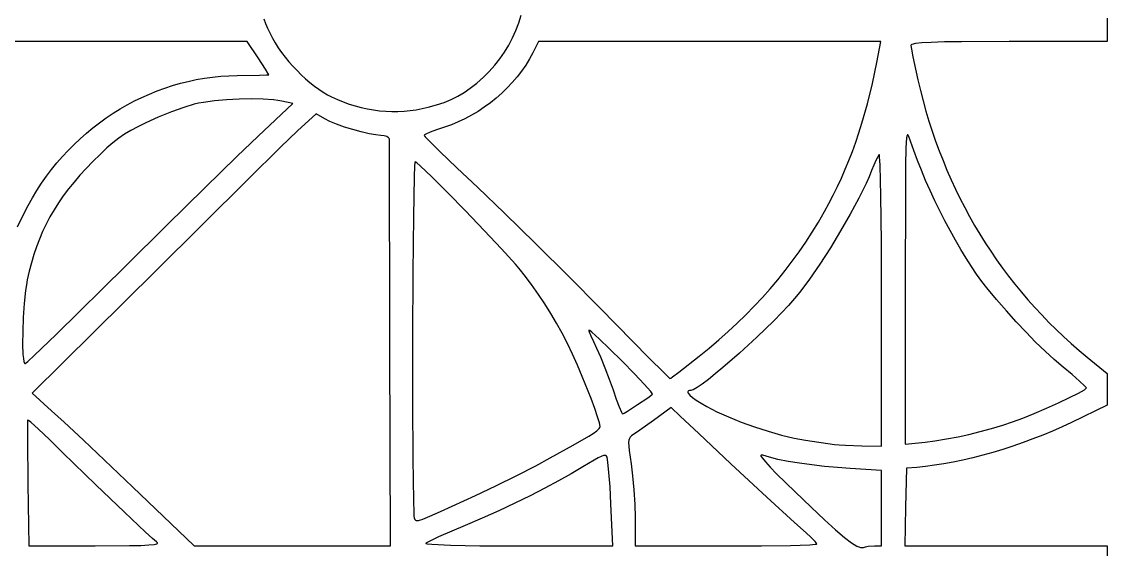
# Model space of a CAD drawing. Extents: x 0 to 2298, y -1902 to 396.
# Drawn here: x 1477 to 2298, y -1144 to -745 of the extents above; entities that cross this region are included whole.
import ezdxf

# ---------------------------------------------------------------- set-up
doc = ezdxf.new("R2010")
doc.units = 0

msp = doc.modelspace()

# ---------------------------------------------------------------- linework, layer by layer
at = {"layer": 'Layer 1'}
for p, q in [((1659.830918, -742.501923), (1660.966527, -745.979377)), ((1660.966527, -745.979377), (1662.502481, -749.592007)), ((1850.552326, -751.374095), (1852.754162, -745.61199)), ((1852.754162, -745.61199), (1854.605047, -739.7355)), ((2298.058602, -741.949928), (2298.058602, -750.823368)), ((1662.502481, -749.592007), (1664.49857, -753.70896)), ((1664.49857, -753.70896), (1666.337817, -757.230169)), ((1848.007662, -756.998419), (1850.552326, -751.374095)), ((2298.058602, -750.823368), (2298.058602, -759.696808)), ((1505.66514, -759.698882), (1364.13414, -759.698882)), ((1647.19614, -759.698882), (1505.66514, -759.698882)), ((1655.40407, -771.899882), (1647.19614, -759.698882)), ((1666.337817, -757.230169), (1668.429229, -760.790375)), ((1668.429229, -760.790375), (1670.749411, -764.36618)), ((1841.922342, -767.740137), (1845.128293, -762.461565)), ((1845.128293, -762.461565), (1848.007662, -756.998419)), ((1867.6981, -759.69848), (1863.48322, -768.12825)), ((1997.2501, -759.69848), (1867.6981, -759.69848)), ((2126.8021, -759.69848), (1997.2501, -759.69848)), ((2123.6964, -775.44888), (2126.8021, -759.69848)), ((2149.626896, -762.182716), (2149.428402, -762.580678)), ((2149.428402, -762.580678), (2149.854744, -765.422958)), ((2150.246857, -761.819849), (2149.626896, -762.182716)), ((2152.898061, -761.194202), (2150.246857, -761.819849)), ((2157.675773, -760.693337), (2152.898061, -761.194202)), ((2164.873752, -760.306857), (2157.675773, -760.693337)), ((2174.785756, -760.024363), (2164.873752, -760.306857)), ((2187.705543, -759.835456), (2174.785756, -760.024363)), ((2223.743502, -759.696808), (2187.705543, -759.835456)), ((2298.058602, -759.696808), (2223.743502, -759.696808)), ((1661.171805, -780.662414), (1655.40407, -771.899882)), ((1670.749411, -764.36618), (1673.274965, -767.934187)), ((1673.274965, -767.934187), (1675.982494, -771.470999)), ((1675.982494, -771.470999), (1678.848601, -774.953219)), ((1838.397934, -772.810737), (1841.922342, -767.740137)), ((1863.48322, -768.12825), (1860.883475, -772.865222)), ((2149.854744, -765.422958), (2151.008984, -771.34321)), ((2151.008984, -771.34321), (2154.752462, -788.757278)), ((1678.848601, -774.953219), (1681.849889, -778.357451)), ((1681.849889, -778.357451), (1684.962962, -781.660297)), ((1830.426239, -782.234435), (1834.563192, -777.649969)), ((1834.563192, -777.649969), (1838.397934, -772.810737)), ((1858.002318, -777.500811), (1854.854697, -782.022017)), ((1860.883475, -772.865222), (1858.002318, -777.500811)), ((2120.397899, -791.374005), (2123.6964, -775.44888)), ((1602.674504, -789.799402), (1608.735915, -788.513111)), ((1608.735915, -788.513111), (1614.84481, -787.445836)), ((1614.84481, -787.445836), (1620.996114, -786.600828)), ((1620.996114, -786.600828), (1627.184748, -785.981334)), ((1627.184748, -785.981334), (1633.405636, -785.590605)), ((1633.405636, -785.590605), (1639.6537, -785.43189)), ((1639.6537, -785.43189), (1656.624175, -785.099136)), ((1656.624175, -785.099136), (1661.740262, -784.932759)), ((1662.953425, -783.504689), (1661.171805, -780.662414)), ((1661.740262, -784.932759), (1663.612, -784.766382)), ((1663.612, -784.766382), (1662.953425, -783.504689)), ((1684.962962, -781.660297), (1688.164423, -784.838361)), ((1688.164423, -784.838361), (1691.430875, -787.868246)), ((1691.430875, -787.868246), (1694.738921, -790.726555)), ((1820.87261, -791.089243), (1825.9952, -786.54074)), ((1825.9952, -786.54074), (1830.426239, -782.234435)), ((1851.455559, -786.415842), (1847.819853, -790.669288)), ((1854.854697, -782.022017), (1851.455559, -786.415842)), ((1579.005266, -797.069745), (1584.82596, -794.939881)), ((1584.82596, -794.939881), (1590.71445, -793.016037)), ((1590.71445, -793.016037), (1596.665657, -791.301461)), ((1596.665657, -791.301461), (1602.674504, -789.799402)), ((1694.738921, -790.726555), (1698.065164, -793.38989)), ((1698.065164, -793.38989), (1701.386207, -795.834855)), ((1701.386207, -795.834855), (1704.678654, -798.038053)), ((1811.344931, -798.29371), (1816.04378, -794.977437)), ((1816.04378, -794.977437), (1820.87261, -791.089243)), ((1843.962528, -794.769356), (1839.89853, -798.703047)), ((1847.819853, -790.669288), (1843.962528, -794.769356)), ((2116.649658, -806.724571), (2120.397899, -791.374005)), ((2154.752462, -788.757278), (2156.633204, -796.663276)), ((2156.633204, -796.663276), (2158.656358, -804.491607)), ((1556.501984, -807.584404), (1562.000726, -804.662957)), ((1562.000726, -804.662957), (1567.587571, -801.934533)), ((1567.587571, -801.934533), (1573.257444, -799.402379)), ((1573.257444, -799.402379), (1579.005266, -797.069745)), ((1622.398852, -804.606818), (1614.079127, -805.738529)), ((1631.540066, -803.787063), (1622.398852, -804.606818)), ((1641.04003, -803.289665), (1631.540066, -803.787063)), ((1650.436007, -803.125021), (1641.04003, -803.289665)), ((1659.265258, -803.30353), (1650.436007, -803.125021)), ((1667.065045, -803.83559), (1659.265258, -803.30353)), ((1670.434284, -804.237451), (1667.065045, -803.83559)), ((1673.37263, -804.7316), (1670.434284, -804.237451)), ((1681.8024, -806.50629), (1673.37263, -804.7316)), ((1704.678654, -798.038053), (1707.919107, -799.976087)), ((1707.919107, -799.976087), (1711.08417, -801.62556)), ((1711.08417, -801.62556), (1715.481574, -803.60887)), ((1715.481574, -803.60887), (1719.934219, -805.398506)), ((1796.390502, -805.694883), (1801.68207, -803.564045)), ((1801.68207, -803.564045), (1806.612287, -801.12645)), ((1806.612287, -801.12645), (1811.344931, -798.29371)), ((1835.642807, -802.457362), (1831.210309, -806.019304)), ((1839.89853, -798.703047), (1835.642807, -802.457362)), ((2158.656358, -804.491607), (2160.821355, -812.241296)), ((1545.789125, -813.993365), (1551.096425, -810.695623)), ((1551.096425, -810.695623), (1556.501984, -807.584404)), ((1589.906791, -812.911811), (1579.840994, -816.936065)), ((1599.390283, -809.511477), (1589.906791, -812.911811)), ((1607.04363, -807.1718), (1599.390283, -809.511477)), ((1610.371929, -806.41812), (1607.04363, -807.1718)), ((1614.079127, -805.738529), (1610.371929, -806.41812)), ((1655.6258, -831.35189), (1681.8024, -806.50629)), ((1719.934219, -805.398506), (1724.434957, -806.993171)), ((1724.434957, -806.993171), (1728.976639, -808.391562)), ((1728.976639, -808.391562), (1733.552115, -809.592382)), ((1733.552115, -809.592382), (1738.154236, -810.594329)), ((1738.154236, -810.594329), (1742.775854, -811.396103)), ((1742.775854, -811.396103), (1747.40982, -811.996405)), ((1747.40982, -811.996405), (1752.048984, -812.393935)), ((1752.048984, -812.393935), (1756.686197, -812.587392)), ((1756.686197, -812.587392), (1761.314311, -812.575477)), ((1761.314311, -812.575477), (1765.926176, -812.35689)), ((1765.926176, -812.35689), (1770.514644, -811.930331)), ((1770.514644, -811.930331), (1775.072565, -811.294499)), ((1775.072565, -811.294499), (1779.59279, -810.448096)), ((1779.59279, -810.448096), (1784.06817, -809.38982)), ((1784.06817, -809.38982), (1784.0682, -809.38984)), ((1784.0682, -809.38984), (1790.573804, -807.607352)), ((1790.573804, -807.607352), (1796.390502, -805.694883)), ((1821.874776, -812.514073), (1817.001637, -815.420902)), ((1826.615983, -809.375874), (1821.874776, -812.514073)), ((1831.210309, -806.019304), (1826.615983, -809.375874)), ((2112.438678, -821.529179), (2116.649658, -806.724571)), ((2160.821355, -812.241296), (2163.127627, -819.911369)), ((1530.507553, -824.973235), (1535.489612, -821.13542)), ((1535.489612, -821.13542), (1540.585161, -817.474381)), ((1540.585161, -817.474381), (1545.789125, -813.993365)), ((1570.44073, -821.1475), (1564.357582, -824.161783)), ((1579.840994, -816.936065), (1570.44073, -821.1475)), ((1699.326008, -814.27066), (1685.350308, -827.35896)), ((1705.981088, -818.26371), (1699.326008, -814.27066)), ((1709.821644, -820.198705), (1705.981088, -818.26371)), ((1714.91002, -822.263683), (1709.821644, -820.198705)), ((1806.919355, -820.488456), (1801.740108, -822.623185)), ((1812.011514, -818.083362), (1806.919355, -820.488456)), ((1817.001637, -815.420902), (1812.011514, -818.083362)), ((2163.127627, -819.911369), (2165.574603, -827.500852)), ((1520.904219, -833.166192), (1525.644063, -828.984576)), ((1525.644063, -828.984576), (1530.507553, -824.973235)), ((1559.085511, -827.001889), (1554.374957, -829.847194)), ((1564.357582, -824.161783), (1559.085511, -827.001889)), ((1685.350308, -827.35896), (1672.504612, -839.712456)), ((1720.830273, -824.33906), (1714.91002, -822.263683)), ((1727.166464, -826.305252), (1720.830273, -824.33906)), ((1733.502652, -828.042677), (1727.166464, -826.305252)), ((1739.422896, -829.431751), (1733.502652, -828.042677)), ((1744.511255, -830.35289), (1739.422896, -829.431751)), ((1785.674206, -828.32895), (1782.388255, -829.809013)), ((1790.540739, -826.474539), (1785.674206, -828.32895)), ((1796.48872, -824.47455), (1790.540739, -826.474539)), ((1801.740108, -822.623185), (1796.48872, -824.47455)), ((2107.751962, -835.81643), (2110.155599, -828.735686)), ((2110.155599, -828.735686), (2112.438678, -821.529179)), ((2165.574603, -827.500852), (2168.161717, -835.008769)), ((1511.815779, -842.027257), (1516.293099, -837.514836)), ((1516.293099, -837.514836), (1520.904219, -833.166192)), ((1545.640144, -836.270911), (1541.116761, -840.208075)), ((1549.976355, -832.877076), (1545.640144, -836.270911)), ((1554.374957, -829.847194), (1549.976355, -832.877076)), ((1639.490627, -846.703627), (1655.6258, -831.35189)), ((1748.351788, -830.68651), (1744.511255, -830.35289)), ((1750.823177, -830.918745), (1748.351788, -830.68651)), ((1752.816233, -831.546126), (1750.823177, -830.918745)), ((1754.185377, -832.464667), (1752.816233, -831.546126)), ((1754.590488, -833.000626), (1754.185377, -832.464667)), ((1754.785028, -833.57038), (1754.590488, -833.000626)), ((1755.2287, -988.63338), (1754.785028, -833.57038)), ((1781.493977, -830.337174), (1781.18202, -830.68596)), ((1781.18202, -830.68596), (1782.007408, -831.782141)), ((1782.388255, -829.809013), (1781.493977, -830.337174)), ((1782.007408, -831.782141), (1784.374386, -834.297724)), ((1784.374386, -834.297724), (1793.077995, -842.942389)), ((2105.226142, -842.774984), (2107.751962, -835.81643)), ((2146.191216, -832.654701), (2145.715481, -840.031192)), ((2146.513896, -830.891328), (2146.191216, -832.654701)), ((2146.900918, -830.204532), (2146.513896, -830.891328)), ((2147.120385, -830.216411), (2146.900918, -830.204532)), ((2147.35813, -830.439308), (2147.120385, -830.216411)), ((2147.891382, -831.440652), (2147.35813, -830.439308)), ((2149.2094, -835.12303), (2147.891382, -831.440652)), ((2151.648463, -842.239809), (2149.2094, -835.12303)), ((2168.161717, -835.008769), (2170.888398, -842.434147)), ((1507.477337, -846.700206), (1511.815779, -842.027257)), ((1536.156644, -844.867946), (1530.51023, -850.4299)), ((1541.116761, -840.208075), (1536.156644, -844.867946)), ((1672.504612, -839.712456), (1647.970898, -863.795554)), ((1793.077995, -842.942389), (1805.982617, -855.33054)), ((2102.576514, -849.614925), (2105.226142, -842.774984)), ((2125.47301, -845.10608), (2124.384627, -846.794115)), ((2125.639171, -845.478886), (2125.47301, -845.10608)), ((2125.804032, -846.975702), (2125.639171, -845.478886)), ((2145.715481, -840.031192), (2145.426921, -853.574039)), ((2154.371862, -849.579184), (2151.648463, -842.239809)), ((2170.888398, -842.434147), (2173.754079, -849.776009)), ((1499.237398, -856.514691), (1503.282851, -851.530434)), ((1503.282851, -851.530434), (1507.477337, -846.700206)), ((1530.51023, -850.4299), (1525.426368, -855.652626)), ((1615.223812, -870.311815), (1639.490627, -846.703627)), ((1773.90915, -853.615026), (1773.550074, -861.995888)), ((1774.103189, -851.408304), (1773.90915, -853.615026)), ((1774.30657, -850.65149), (1774.103189, -851.408304)), ((1775.584299, -851.449796), (1774.30657, -850.65149)), ((1778.216441, -853.7208), (1775.584299, -851.449796)), ((1786.826459, -861.937399), (1778.216441, -853.7208)), ((2099.801454, -856.339827), (2102.576514, -849.614925)), ((2121.292787, -853.248163), (2119.70527, -857.30708)), ((2122.921896, -849.625992), (2121.292787, -853.248163)), ((2124.384627, -846.794115), (2122.921896, -849.625992)), ((2126.124654, -853.116497), (2125.804032, -846.975702)), ((2126.69311, -876.412692), (2126.124654, -853.116497)), ((2145.426921, -853.574039), (2145.278741, -874.523272)), ((2157.351976, -857.088188), (2154.371862, -849.579184)), ((2173.754079, -849.776009), (2176.75819, -857.033383)), ((1491.613899, -866.932297), (1495.346055, -861.649728)), ((1495.346055, -861.649728), (1499.237398, -856.514691)), ((1520.650236, -860.849683), (1516.172411, -866.036993)), ((1525.426368, -855.652626), (1520.650236, -860.849683)), ((1773.550074, -861.995888), (1772.954757, -891.951115)), ((1798.701624, -873.814294), (1786.826459, -861.937399)), ((1805.982617, -855.33054), (1821.77802, -870.17276)), ((2096.899336, -862.953264), (2099.801454, -856.339827)), ((2117.805636, -861.947978), (2115.541079, -867.013268)), ((2119.70527, -857.30708), (2117.805636, -861.947978)), ((2160.561184, -864.713852), (2157.351976, -857.088188)), ((2176.75819, -857.033383), (2179.900164, -864.205292)), ((1488.046009, -872.359146), (1491.613899, -866.932297)), ((1516.172411, -866.036993), (1511.983469, -871.230478)), ((1647.970898, -863.795554), (1577.981308, -933.17496)), ((1586.090492, -898.952915), (1615.223812, -870.311815)), ((1821.77802, -870.17276), (1841.566489, -889.222921)), ((2090.70743, -875.860049), (2093.868536, -869.458814)), ((2093.868536, -869.458814), (2096.899336, -862.953264)), ((2115.541079, -867.013268), (2110.058872, -878.180457)), ((2163.971865, -872.403208), (2160.561184, -864.713852)), ((2179.900164, -864.205292), (2183.17943, -871.290763)), ((1481.423332, -883.632692), (1484.64746, -877.927028)), ((1484.64746, -877.927028), (1488.046009, -872.359146)), ((1508.073987, -876.446061), (1504.434542, -881.699665)), ((1511.983469, -871.230478), (1508.073987, -876.446061)), ((1812.406932, -887.86449), (1798.701624, -873.814294)), ((2087.414393, -882.160546), (2090.70743, -875.860049)), ((2110.058872, -878.180457), (2103.54201, -890.33551)), ((2127.095188, -911.396832), (2126.69311, -876.412692)), ((2145.278741, -874.523272), (2145.21635, -943.60103)), ((2167.556396, -880.10329), (2163.971865, -872.403208)), ((2183.17943, -871.290763), (2186.59542, -878.288821)), ((2186.59542, -878.288821), (2190.147566, -885.198491)), ((1478.3787, -889.47289), (1481.423332, -883.632692)), ((1501.05571, -887.007212), (1497.928067, -892.384625)), ((1504.434542, -881.699665), (1501.05571, -887.007212)), ((2083.9878, -888.36388), (2087.414393, -882.160546)), ((2175.136525, -895.323755), (2167.556396, -880.10329)), ((2190.147566, -885.198491), (2193.835299, -892.018799)), ((1473.482288, -899.743183), (1478.3787, -889.47289)), ((1497.928067, -892.384625), (1495.042191, -897.847826)), ((1772.954757, -891.951115), (1772.536214, -934.400217)), ((1826.507383, -902.600992), (1812.406932, -887.86449)), ((1841.566489, -889.222921), (1865.61837, -912.765272)), ((2079.426675, -896.21628), (2083.9878, -888.36388)), ((2103.54201, -890.33551), (2096.273852, -903.005292)), ((2179.07688, -902.738203), (2175.136525, -895.323755)), ((2193.835299, -892.018799), (2197.658049, -898.748769)), ((1492.388657, -903.412738), (1489.958042, -909.095283)), ((1495.042191, -897.847826), (1492.388657, -903.412738)), ((1555.3558, -929.40339), (1586.090492, -898.952915)), ((1839.567975, -916.536806), (1826.507383, -902.600992)), ((2074.722245, -903.89061), (2079.426675, -896.21628)), ((2096.273852, -903.005292), (2088.53776, -915.716667)), ((2183.080601, -909.951505), (2179.07688, -902.738203)), ((2197.658049, -898.748769), (2201.615249, -905.387428)), ((1489.958042, -909.095283), (1487.740922, -914.911384)), ((2064.850975, -918.741449), (2069.866386, -911.395966)), ((2069.866386, -911.395966), (2074.722245, -903.89061)), ((2127.2477, -954.47108), (2127.095188, -911.396832)), ((2187.120066, -916.910691), (2183.080601, -909.951505)), ((2201.615249, -905.387428), (2205.70633, -911.933801)), ((1487.740922, -914.911384), (1485.727875, -920.876964)), ((1850.153704, -928.184936), (1839.567975, -916.536806)), ((1865.61837, -912.765272), (1890.876476, -937.805018)), ((2059.667887, -925.936155), (2064.850975, -918.741449)), ((2088.53776, -915.716667), (2080.617092, -927.996497)), ((2191.167653, -923.562796), (2187.120066, -916.910691)), ((2205.70633, -911.933801), (2209.930723, -918.386912)), ((2209.930723, -918.386912), (2214.287858, -924.745788)), ((1483.909476, -927.007945), (1482.276302, -933.320249)), ((1485.727875, -920.876964), (1483.909476, -927.007945)), ((1854.070058, -932.686435), (1850.153704, -928.184936)), ((2054.308999, -932.989185), (2059.667887, -925.936155)), ((2080.617092, -927.996497), (2072.795208, -939.371647)), ((2195.195742, -929.854849), (2191.167653, -923.562796)), ((2214.287858, -924.745788), (2218.777168, -931.009454)), ((1482.276302, -933.320249), (1480.81893, -939.8298)), ((1577.981308, -933.17496), (1484.588308, -1025.68056)), ((1502.5866, -981.313124), (1555.35578, -929.4035)), ((1555.35578, -929.4035), (1555.3558, -929.40339)), ((1772.536214, -934.400217), (1772.310045, -983.22624)), ((1856.82957, -936.05839), (1854.070058, -932.686435)), ((1862.433088, -943.591309), (1856.82957, -936.05839)), ((2048.766186, -939.909635), (2054.308999, -932.989185)), ((2199.17671, -935.733885), (2195.195742, -929.854849)), ((2203.082936, -941.146935), (2199.17671, -935.733885)), ((2218.777168, -931.009454), (2223.398084, -937.176935)), ((1480.143457, -943.627763), (1479.532975, -947.960602)), ((1480.81893, -939.8298), (1480.143457, -943.627763)), ((1867.633661, -950.942243), (1862.433088, -943.591309)), ((1890.876476, -937.805018), (1914.28362, -961.34736)), ((2043.031325, -946.706605), (2048.766186, -939.909635)), ((2072.795208, -939.371647), (2065.35547, -949.36898)), ((2145.21635, -943.60103), (2144.994514, -1064.28003)), ((2206.8868, -946.04103), (2203.082936, -941.146935)), ((2223.398084, -937.176935), (2228.150036, -943.247256)), ((2228.150036, -943.247256), (2233.032456, -949.219443)), ((1479.532975, -947.960602), (1478.517383, -957.791572)), ((1872.485882, -958.199582), (1867.633661, -950.942243)), ((2037.096291, -953.389193), (2043.031325, -946.706605)), ((2065.35547, -949.36898), (2061.438303, -954.07866)), ((2214.260259, -954.911007), (2206.8868, -946.04103)), ((2233.032456, -949.219443), (2238.044776, -955.092522)), ((1478.517383, -957.791572), (1477.79295, -968.444031)), ((1877.044345, -965.451715), (1872.485882, -958.199582)), ((2024.593209, -966.447616), (2030.95296, -959.966497)), ((2030.95296, -959.966497), (2037.096291, -953.389193)), ((2056.759765, -959.313469), (2051.447564, -964.959023)), ((2061.438303, -954.07866), (2056.759765, -959.313469)), ((2127.24767, -1065.832936), (2127.24767, -954.470936)), ((2127.24767, -954.470936), (2127.2477, -954.47108)), ((2221.701306, -963.510617), (2214.260259, -954.911007)), ((2238.044776, -955.092522), (2243.186426, -960.865517)), ((2243.186426, -960.865517), (2248.456839, -966.537454)), ((1477.79295, -968.444031), (1477.380474, -979.0393)), ((1881.363642, -972.787033), (1877.044345, -965.451715)), ((1914.28362, -961.34736), (1951.247032, -998.94856)), ((2018.008912, -972.841649), (2024.593209, -966.447616)), ((2051.447564, -964.959023), (2045.629407, -970.900936)), ((2229.152751, -971.777472), (2221.701306, -963.510617)), ((2248.456839, -966.537454), (2253.855444, -972.107358)), ((1885.498367, -980.293924), (1881.363642, -972.787033)), ((2011.191948, -979.157693), (2018.008912, -972.841649)), ((2045.629407, -970.900936), (2032.986056, -983.216307)), ((2236.5574, -979.64918), (2229.152751, -971.777472)), ((2253.855444, -972.107358), (2259.381674, -977.574255)), ((1477.380474, -979.0393), (1477.300752, -988.6987)), ((1486.007821, -997.285324), (1502.5866, -981.313124)), ((1772.310045, -983.22624), (1772.291848, -1032.312232)), ((1889.503112, -988.06078), (1885.498367, -980.293924)), ((1905.855, -977.98542), (1905.82987, -978.412628)), ((1905.82987, -978.412628), (1906.069904, -979.323368)), ((1906.513583, -978.322496), (1905.855, -977.98542)), ((1906.069904, -979.323368), (1907.241475, -982.366677)), ((1908.087236, -979.600643), (1906.513583, -978.322496)), ((1907.241475, -982.366677), (1909.161745, -986.657808)), ((1913.563812, -984.585007), (1908.087236, -979.600643)), ((1921.452858, -992.148228), (1913.563812, -984.585007)), ((1996.827515, -991.59221), (2004.13419, -985.404847)), ((2004.13419, -985.404847), (2011.191948, -979.157693)), ((2032.986056, -983.216307), (2019.85137, -995.344505)), ((2243.858062, -987.06335), (2236.5574, -979.64918)), ((2259.381674, -977.574255), (2265.034959, -982.93717)), ((2265.034959, -982.93717), (2270.814732, -988.195129)), ((1477.300752, -988.6987), (1477.57458, -996.543553)), ((1755.228336, -988.63416), (1755.2287, -988.63338)), ((1755.672008, -1141.25716), (1755.228336, -988.63416)), ((1893.43247, -996.17599), (1889.503112, -988.06078)), ((1909.161745, -986.657808), (1911.62274, -991.73922)), ((1911.62274, -991.73922), (1914.593265, -998.314585)), ((1930.9225, -1001.50002), (1921.452858, -992.148228)), ((1989.2638, -997.72888), (1996.827515, -991.59221)), ((2250.997544, -993.957592), (2243.858062, -987.06335)), ((2257.918654, -1000.269516), (2250.997544, -993.957592)), ((2270.814732, -988.195129), (2276.720422, -993.347156)), ((2276.720422, -993.347156), (2282.751462, -998.392278)), ((1477.57458, -996.543553), (1477.850576, -999.510937)), ((1477.850576, -999.510937), (1478.222758, -1001.695179)), ((1478.222758, -1001.695179), (1478.693726, -1002.986445)), ((1479.26608, -1003.2749), (1481.252641, -1001.683919)), ((1481.252641, -1001.683919), (1486.007821, -997.285324)), ((1897.130897, -1004.399081), (1893.43247, -996.17599)), ((1914.593265, -998.314585), (1917.917337, -1006.408141)), ((1940.236122, -1010.969666), (1930.9225, -1001.50002)), ((1951.247032, -998.94856), (1962.66814, -1010.386954)), ((1973.929809, -1009.735303), (1989.26422, -997.72846)), ((1989.26422, -997.72846), (1989.2638, -997.72888)), ((2019.85137, -995.344505), (2007.247009, -1006.370457)), ((2264.5642, -1005.93673), (2257.918654, -1000.269516)), ((2282.751462, -998.392278), (2298.058162, -1010.815078)), ((1478.693726, -1002.986445), (1478.967067, -1003.262889)), ((1478.967067, -1003.262889), (1479.26608, -1003.2749)), ((1900.808526, -1013.004323), (1897.130897, -1004.399081)), ((1917.917337, -1006.408141), (1921.199812, -1015.042412)), ((1962.66814, -1010.386954), (1967.08062, -1014.58796)), ((1969.080611, -1013.357465), (1973.929809, -1009.735303)), ((2007.247009, -1006.370457), (2001.462969, -1011.184129)), ((2271.454991, -1011.673296), (2264.5642, -1005.93673)), ((1907.51907, -1029.81187), (1900.808526, -1013.004323)), ((1921.199812, -1015.042412), (1924.04554, -1023.23992)), ((1947.69881, -1018.858718), (1940.236122, -1010.969666)), ((1967.08062, -1014.58796), (1967.678971, -1014.309365)), ((1967.678971, -1014.309365), (1969.080611, -1013.357465)), ((1996.194632, -1015.379086), (1991.569707, -1018.840944)), ((2001.462969, -1011.184129), (1996.194632, -1015.379086)), ((2277.09795, -1016.557167), (2271.454991, -1011.673296)), ((2280.910759, -1020.06842), (2277.09795, -1016.557167)), ((2298.058162, -1010.815078), (2298.058162, -1022.794178)), ((1484.588308, -1025.68056), (1499.229508, -1038.99076)), ((1924.04554, -1023.23992), (1926.499601, -1030.293619)), ((1952.541069, -1024.335296), (1947.69881, -1018.858718)), ((1950.333152, -1029.201822), (1953.9934, -1026.56752)), ((1953.739069, -1025.908945), (1952.541069, -1024.335296)), ((1953.9934, -1026.56752), (1953.739069, -1025.908945)), ((1980.815474, -1024.201734), (1980.621043, -1024.592222)), ((1980.621043, -1024.592222), (1980.65798, -1025.084096)), ((1980.65798, -1025.084096), (1980.921735, -1025.672807)), ((1981.245823, -1023.917181), (1980.815474, -1024.201734)), ((1980.921735, -1025.672807), (1982.111505, -1027.122541)), ((1981.916638, -1023.743114), (1981.245823, -1023.917181)), ((1982.83247, -1023.68408), (1981.916638, -1023.743114)), ((1983.660396, -1023.537633), (1982.83247, -1023.68408)), ((1984.760918, -1023.107826), (1983.660396, -1023.537633)), ((1987.7159, -1021.455319), (1984.760918, -1023.107826)), ((1991.569707, -1018.840944), (1987.7159, -1021.455319)), ((2269.516957, -1029.010316), (2276.227928, -1025.64551)), ((2276.227928, -1025.64551), (2280.718811, -1023.102195)), ((2280.718811, -1023.102195), (2281.919686, -1022.234459)), ((2281.948883, -1021.146838), (2280.910759, -1020.06842)), ((2281.919686, -1022.234459), (2282.3111, -1021.68713)), ((2282.3111, -1021.68713), (2281.948883, -1021.146838)), ((2298.058162, -1022.794178), (2298.058162, -1034.773278)), ((1772.291848, -1032.312232), (1772.497219, -1075.54124)), ((1910.260825, -1037.23948), (1907.51907, -1029.81187)), ((1926.499601, -1030.293619), (1928.704096, -1036.078702)), ((1935.026419, -1039.378539), (1942.67973, -1034.33177)), ((1942.67973, -1034.33177), (1942.6798, -1034.33178)), ((1942.6798, -1034.33178), (1950.333152, -1029.201822)), ((1982.111505, -1027.122541), (1984.153959, -1028.905031)), ((1984.153959, -1028.905031), (1987.012701, -1030.98388)), ((1987.012701, -1030.98388), (1990.651336, -1033.322695)), ((1990.651336, -1033.322695), (1995.03347, -1035.88508)), ((2252.148762, -1036.977361), (2261.2644, -1032.889852)), ((2261.2644, -1032.889852), (2269.516957, -1029.010316)), ((2298.058162, -1034.773278), (2270.994162, -1047.861578)), ((1499.229508, -1038.99076), (1508.671402, -1047.534917)), ((1912.399464, -1043.499852), (1910.260825, -1037.23948)), ((1928.704096, -1036.078702), (1930.409461, -1039.992045)), ((1930.409461, -1039.992045), (1930.99698, -1041.058336)), ((1930.99698, -1041.058336), (1931.36613, -1041.43052)), ((1931.36613, -1041.43052), (1932.509971, -1040.882863)), ((1932.509971, -1040.882863), (1935.026419, -1039.378539)), ((1967.96928, -1036.55014), (1954.65908, -1046.31092)), ((1974.8462, -1042.98338), (1967.96928, -1036.55014)), ((1988.9605, -1056.154918), (1974.8462, -1042.98338)), ((1995.03347, -1035.88508), (2002.649119, -1039.774155)), ((2002.649119, -1039.774155), (2011.4528, -1043.704817)), ((2234.042258, -1044.549259), (2242.848547, -1040.966083)), ((2242.848547, -1040.966083), (2252.148762, -1036.977361)), ((1480.918583, -1050.147385), (1480.901252, -1060.591007)), ((1481.0399, -1046.08848), (1480.918583, -1050.147385)), ((1481.728812, -1046.436824), (1481.0399, -1046.08848)), ((1483.389984, -1047.752239), (1481.728812, -1046.436824)), ((1489.192375, -1052.90993), (1483.389984, -1047.752239)), ((1508.671402, -1047.534917), (1523.354169, -1061.257566)), ((1913.789405, -1048.205638), (1912.399464, -1043.499852)), ((1914.28507, -1050.96949), (1913.789405, -1048.205638)), ((1914.113927, -1051.6207), (1914.28507, -1050.96949)), ((1954.65908, -1046.31092), (1944.426886, -1053.770142)), ((2011.4528, -1043.704817), (2021.093562, -1047.552286)), ((2021.093562, -1047.552286), (2031.220457, -1051.19178)), ((2031.220457, -1051.19178), (2041.482535, -1054.498517)), ((2210.380717, -1052.355981), (2219.060063, -1049.78407)), ((2219.060063, -1049.78407), (2226.4084, -1047.42013)), ((2226.4084, -1047.42013), (2234.042258, -1044.549259)), ((2263.917298, -1051.172217), (2256.680555, -1054.360673)), ((2270.994162, -1047.861578), (2263.917298, -1051.172217)), ((1497.573603, -1060.812846), (1489.192375, -1052.90993)), ((1893.876112, -1065.083852), (1905.8553, -1058.29008)), ((1905.8553, -1058.29008), (1909.137782, -1056.241563)), ((1909.137782, -1056.241563), (1911.817145, -1054.213842)), ((1911.817145, -1054.213842), (1913.623028, -1052.394093)), ((1913.623028, -1052.394093), (1914.113927, -1051.6207)), ((1937.074677, -1058.864575), (1936.395737, -1059.863703)), ((1938.02138, -1058.06822), (1937.074677, -1058.864575)), ((1944.426886, -1053.770142), (1938.02138, -1058.06822)), ((2013.2238, -1079.14268), (1988.9605, -1056.154918)), ((2041.482535, -1054.498517), (2051.528847, -1057.347717)), ((2051.528847, -1057.347717), (2061.008441, -1059.614599)), ((2061.008441, -1059.614599), (2069.57037, -1061.17438)), ((2176.328878, -1060.342441), (2185.257788, -1058.671737)), ((2185.257788, -1058.671737), (2193.354814, -1056.95944)), ((2193.3548, -1056.95908), (2210.380717, -1052.355981)), ((2193.354814, -1056.95944), (2193.3548, -1056.95908)), ((2249.311229, -1057.419147), (2241.836618, -1060.33984)), ((2256.680555, -1054.360673), (2249.311229, -1057.419147)), ((1480.901252, -1060.591007), (1481.261736, -1094.22688)), ((1507.6602, -1070.71228), (1497.573603, -1060.812846)), ((1523.354169, -1061.257566), (1560.456208, -1096.66816)), ((1876.5729, -1074.70598), (1893.876112, -1065.083852)), ((1935.981961, -1061.226781), (1935.830748, -1063.114985)), ((1935.830748, -1063.114985), (1935.9395, -1065.689494)), ((1935.9395, -1065.689494), (1936.305616, -1069.111484)), ((1936.395737, -1059.863703), (1935.981961, -1061.226781)), ((2069.57037, -1061.17438), (2091.75397, -1064.50192)), ((2091.75397, -1064.50192), (2095.102307, -1064.831208)), ((2095.102307, -1064.831208), (2100.07282, -1065.139698)), ((2100.07282, -1065.139698), (2112.38467, -1065.6111)), ((2112.38467, -1065.6111), (2127.24767, -1065.832936)), ((2144.994514, -1064.28003), (2160.301214, -1062.72718)), ((2160.301214, -1062.72718), (2167.649536, -1061.763579)), ((2167.649536, -1061.763579), (2176.328878, -1060.342441)), ((2226.680728, -1065.736689), (2219.054044, -1068.197247)), ((2234.284019, -1063.114954), (2226.680728, -1065.736689)), ((2241.836618, -1060.33984), (2234.284019, -1063.114954)), ((1532.758839, -1095.037974), (1507.6602, -1070.71228)), ((1772.497219, -1075.54124), (1772.941758, -1106.79631)), ((1865.612805, -1080.671295), (1876.5729, -1074.70598)), ((1912.734945, -1074.638398), (1909.657401, -1076.286571)), ((1915.14438, -1073.54135), (1912.734945, -1074.638398)), ((1916.961096, -1072.96423), (1915.14438, -1073.54135)), ((1918.260483, -1072.875842), (1916.961096, -1072.96423)), ((1919.117931, -1073.244991), (1918.260483, -1072.875842)), ((1919.60883, -1074.04048), (1919.117931, -1073.244991)), ((1920.215414, -1077.835963), (1919.60883, -1074.04048)), ((1936.305616, -1069.111484), (1937.799544, -1079.14262)), ((2036.132503, -1072.498662), (2035.923828, -1072.744382)), ((2035.923828, -1072.744382), (2036.007287, -1073.232194)), ((2036.007287, -1073.232194), (2037.072708, -1074.958789)), ((2036.627788, -1072.488859), (2036.132503, -1072.498662)), ((2037.40416, -1072.7088), (2036.627788, -1072.488859)), ((2037.072708, -1074.958789), (2039.372959, -1077.727842)), ((2042.392003, -1074.22959), (2037.40416, -1072.7088)), ((2048.85644, -1075.765978), (2042.392003, -1074.22959)), ((2056.527109, -1077.271169), (2048.85644, -1075.765978)), ((2196.306596, -1074.533867), (2188.859305, -1076.271727)), ((2203.83968, -1072.603634), (2196.306596, -1074.533867)), ((2211.431262, -1070.488828), (2203.83968, -1072.603634)), ((2219.054044, -1068.197247), (2211.431262, -1070.488828)), ((1851.283587, -1087.988412), (1865.612805, -1080.671295)), ((1901.19643, -1081.36107), (1892.360696, -1086.67951)), ((1909.657401, -1076.286571), (1901.19643, -1081.36107)), ((1920.967577, -1085.770067), (1920.215414, -1077.835963)), ((1937.799544, -1079.14262), (1938.905257, -1088.199765)), ((2040.37097, -1104.487455), (2013.2238, -1079.14268)), ((2039.372959, -1077.727842), (2042.952235, -1081.588746)), ((2042.952235, -1081.588746), (2047.854731, -1086.590895)), ((2065.133647, -1078.698371), (2056.527109, -1077.271169)), ((2074.405694, -1080.000791), (2065.133647, -1078.698371)), ((2084.072887, -1081.131634), (2074.405694, -1080.000791)), ((2093.864863, -1082.044108), (2084.072887, -1081.131634)), ((2103.51126, -1082.69142), (2093.864863, -1082.044108)), ((2127.24776, -1084.24427), (2103.51126, -1082.69142)), ((2127.24776, -1112.86107), (2127.24776, -1084.24427)), ((2146.100902, -1082.467986), (2145.435394, -1111.972186)), ((2153.865162, -1081.802478), (2146.100902, -1082.467986)), ((2160.474026, -1081.143464), (2153.865162, -1081.802478)), ((2167.305169, -1080.253083), (2160.474026, -1081.143464)), ((2174.331295, -1079.139134), (2167.305169, -1080.253083)), ((2181.525106, -1077.809415), (2174.331295, -1079.139134)), ((2188.859305, -1076.271727), (2181.525106, -1077.809415)), ((1835.456977, -1095.763063), (1851.283587, -1087.988412)), ((1882.711271, -1092.130525), (1872.328744, -1097.680322)), ((1892.360696, -1086.67951), (1882.711271, -1092.130525)), ((1921.761334, -1096.657353), (1920.967577, -1085.770067)), ((1938.905257, -1088.199765), (1939.823798, -1098.858282)), ((2047.854731, -1086.590895), (2061.80616, -1100.2165)), ((1481.261736, -1094.22688), (1481.927244, -1141.25608)), ((1554.384379, -1115.744964), (1532.758839, -1095.037974)), ((1560.456208, -1096.66816), (1607.041808, -1141.25716)), ((1820.0047, -1103.10098), (1835.456977, -1095.763063)), ((1872.328744, -1097.680322), (1861.293705, -1103.295108)), ((1922.4927, -1109.31238), (1921.761334, -1096.657353)), ((1939.823798, -1098.858282), (1940.451179, -1109.807968)), ((2061.80616, -1100.2165), (2073.908358, -1111.908803)), ((1772.941758, -1106.79631), (1773.25859, -1116.022071)), ((1793.512705, -1115.281152), (1820.004762, -1103.10099)), ((1820.004762, -1103.10099), (1820.0047, -1103.10098)), ((1849.686744, -1108.941089), (1837.588452, -1114.584472)), ((1861.293705, -1103.295108), (1849.686744, -1108.941089)), ((2061.3622, -1123.50988), (2040.37097, -1104.487455)), ((1570.394704, -1130.795137), (1554.384379, -1115.744964)), ((1773.25859, -1116.022071), (1773.441499, -1118.699987)), ((1785.467254, -1118.846987), (1793.512705, -1115.281152)), ((1837.588452, -1114.584472), (1825.079417, -1120.191463)), ((1922.49271, -1109.31239), (1922.4927, -1109.31238)), ((1923.82373, -1141.25679), (1922.49271, -1109.31239)), ((1940.451179, -1109.807968), (1940.683414, -1119.73862)), ((2073.908358, -1111.908803), (2084.045229, -1121.464206)), ((2127.24776, -1141.25607), (2127.24776, -1112.86107)), ((2145.435394, -1111.972186), (2144.769886, -1141.254586)), ((1773.441499, -1118.699987), (1773.641062, -1119.96049)), ((1773.641062, -1119.96049), (1774.186553, -1121.255978)), ((1774.186553, -1121.255978), (1774.542324, -1121.712324)), ((1774.542324, -1121.712324), (1775.051799, -1122.005542)), ((1775.051799, -1122.005542), (1775.788743, -1122.108987)), ((1775.788743, -1122.108987), (1776.826919, -1121.996011)), ((1776.826919, -1121.996011), (1780.102032, -1121.014216)), ((1780.102032, -1121.014216), (1785.467254, -1118.846987)), ((1825.079417, -1120.191463), (1812.24023, -1125.72827)), ((1940.683414, -1119.73862), (1940.90525, -1141.25672)), ((2067.92714, -1129.253337), (2061.3622, -1123.50988)), ((2084.045229, -1121.464206), (2092.393546, -1129.033488)), ((1575.624751, -1135.562007), (1570.394704, -1130.795137)), ((1812.24023, -1125.72827), (1792.053167, -1134.490785)), ((2073.285855, -1134.185714), (2067.92714, -1129.253337)), ((2092.393546, -1129.033488), (2099.130085, -1134.767425)), ((1481.927244, -1141.25608), (1532.284044, -1141.25608)), ((1532.284044, -1141.25608), (1558.152213, -1141.020379)), ((1558.152213, -1141.020379), (1566.743596, -1140.819341)), ((1566.743596, -1140.819341), (1572.852319, -1140.535113)), ((1572.852319, -1140.535113), (1576.787739, -1140.146901)), ((1578.6477, -1138.15038), (1575.624751, -1135.562007)), ((1576.787739, -1140.146901), (1578.859213, -1139.633906)), ((1578.647744, -1138.15038), (1578.6477, -1138.15038)), ((1579.148239, -1138.584953), (1578.647744, -1138.15038)), ((1578.859213, -1139.633906), (1579.292643, -1139.324116)), ((1579.376096, -1138.975331), (1579.148239, -1138.584953)), ((1579.292643, -1139.324116), (1579.376096, -1138.975331)), ((1607.041808, -1141.25716), (1681.356908, -1141.25716)), ((1681.356908, -1141.25716), (1755.672008, -1141.25716)), ((1782.51423, -1139.26027), (1782.47732, -1139.363585)), ((1782.47732, -1139.363585), (1782.614099, -1139.465479)), ((1783.482167, -1138.624219), (1782.51423, -1139.26027)), ((1782.614099, -1139.465479), (1783.396375, -1139.664514)), ((1783.396375, -1139.664514), (1786.909359, -1140.040162)), ((1785.474357, -1137.582626), (1783.482167, -1138.624219)), ((1792.053167, -1134.490785), (1785.474357, -1137.582626)), ((1786.909359, -1140.040162), (1801.037547, -1140.674472)), ((1801.037547, -1140.674472), (1823.318202, -1141.100812)), ((1823.318202, -1141.100812), (1852.17073, -1141.25679)), ((1852.17073, -1141.25679), (1923.82373, -1141.25679)), ((1940.90525, -1141.25672), (2009.67445, -1141.25672)), ((2009.67445, -1141.25672), (2036.419577, -1141.13887)), ((2036.419577, -1141.13887), (2058.256562, -1140.813048)), ((2058.256562, -1140.813048), (2072.939317, -1140.32085)), ((2072.939317, -1140.32085), (2076.895954, -1140.025358)), ((2076.897617, -1137.828673), (2073.285855, -1134.185714)), ((2076.895954, -1140.025358), (2077.905255, -1139.867539)), ((2077.879414, -1139.017142), (2076.897617, -1137.828673)), ((2078.2217, -1139.70388), (2077.879414, -1139.017142)), ((2077.905255, -1139.867539), (2078.22175, -1139.70387)), ((2078.22175, -1139.70387), (2078.2217, -1139.70388)), ((2099.130085, -1134.767425), (2104.431621, -1138.816797)), ((2104.431621, -1138.816797), (2106.599505, -1140.256889)), ((2106.599505, -1140.256889), (2108.474929, -1141.332381)), ((2108.474929, -1141.332381), (2110.079989, -1142.062121)), ((2115.060676, -1141.911229), (2117.209712, -1141.561144)), ((2117.209712, -1141.561144), (2121.92373, -1141.25612)), ((2121.9237, -1141.25607), (2127.24776, -1141.25607)), ((2121.92373, -1141.25612), (2121.9237, -1141.25607)), ((2144.769886, -1141.254586), (2221.525186, -1141.254586)), ((2221.525186, -1141.254586), (2298.058586, -1141.254586)), ((2298.058586, -1141.254586), (2298.058586, -1150.349866)), ((2110.079989, -1142.062121), (2111.436783, -1142.464956)), ((2111.436783, -1142.464956), (2112.567408, -1142.559733)), ((2112.567408, -1142.559733), (2113.49396, -1142.3653)), ((2113.49396, -1142.3653), (2115.060676, -1141.911229))]:
    msp.add_line(p, q, dxfattribs=at)

doc.saveas('drawing.dxf')
